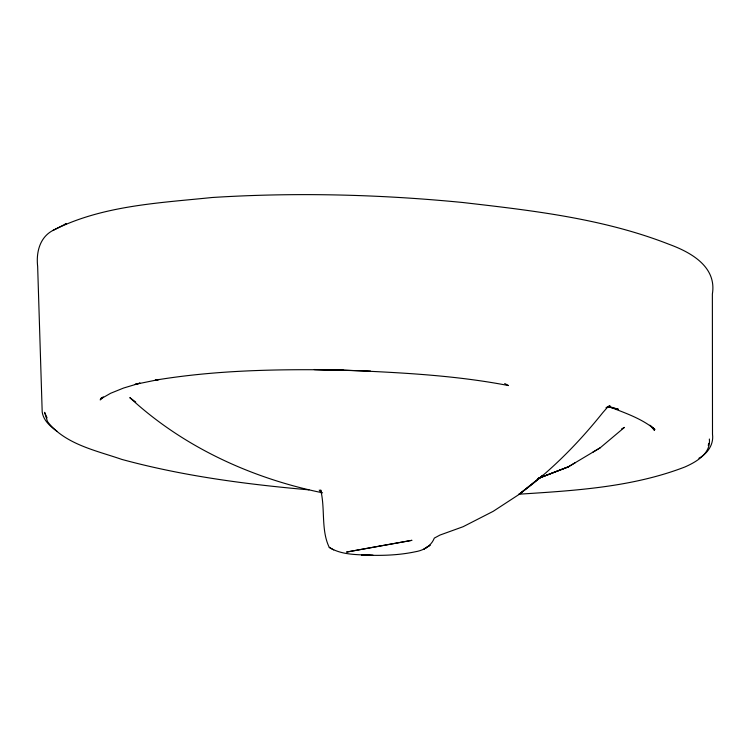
<?xml version="1.0" encoding="UTF-8"?>
<svg xmlns="http://www.w3.org/2000/svg" width="750" height="750" viewBox="0 0 750 750"><rect width="100%" height="100%" fill="white"/><g stroke="black" fill="none" stroke-linecap="round" stroke-linejoin="round"><path stroke-width="1.12" d="M708.291 445.528L708.647 443.363M101.334 397.941L100.2 399.928L103.266 397.059M102.994 397.144L101.278 398.625L110.625 393.281L123.553 388.05L140.072 383.1L135.084 384.384L159.197 379.462L155.297 380.166C217.303 369.891 280.387 368.962 343.087 370.078L314.306 369.534L370.491 371.044M592.922 452.147L600.169 447.816L624.45 427.397L621.638 428.897M698.888 458.287C707.644 453.441 713.906 444.422 712.5 434.231L712.369 294.056C716.925 266.766 690.938 252.3 669.103 244.322C603.263 218.503 532.247 210.506 462.497 202.472C379.35 194.362 295.538 192.244 212.137 197.503C158.541 203.044 101.953 205.491 53.072 230.363C39.675 237.225 36.047 252.534 37.65 266.381L42.197 411.956C43.406 420.581 50.419 426.422 57.009 431.306M600.169 447.816L568.303 466.856L537.928 478.584L568.303 466.856L575.484 462.544M64.866 224.372L66.216 223.688L53.072 230.363M537.881 478.547L568.303 466.856M518.559 494.222C574.538 490.613 632.034 487.341 684.891 466.988C696.281 461.944 711.038 453.516 709.35 439.022M608.288 406.65L610.434 406.631L607.463 406.744L610.012 405.778L606.038 407.831L608.016 406.678L602.831 412.584C578.541 442.959 551.072 470.897 519.6 493.875L542.812 475.331L518.438 494.85L493.153 511.35L463.097 526.716L439.941 535.078L434.316 538.106C431.231 545.953 423.741 550.35 415.547 551.719C397.856 555.516 379.613 555.834 361.603 554.963L373.247 555.375C358.556 554.475 342.262 555.497 329.269 547.397C320.822 530.109 325.378 508.528 320.672 489.966L321.562 493.228L319.237 490.069M342.188 370.05C397.744 372.469 453.909 375.028 508.5 385.566L504.713 383.541M308.972 489.853C245.991 484.284 182.934 476.053 121.828 459.413C95.981 450.441 65.156 444.394 47.503 421.641M322.566 492.806C251.747 478.359 183.122 446.981 129.797 397.613L135.741 402.066M608.409 406.922L618.506 409.341L610.819 407.006M609.309 406.8C625.106 412.987 641.681 418.5 654.928 429.488L650.737 425.906M329.269 547.397L333.712 549.919M649.894 425.194L654.525 430.434L652.772 427.584M47.062 417.863L44.559 412.303L47.578 421.856M429.938 545.325L424.144 548.962L429.938 545.325M379.341 546.15L346.556 552.056L411.975 540.319L379.341 546.15"/></g></svg>
